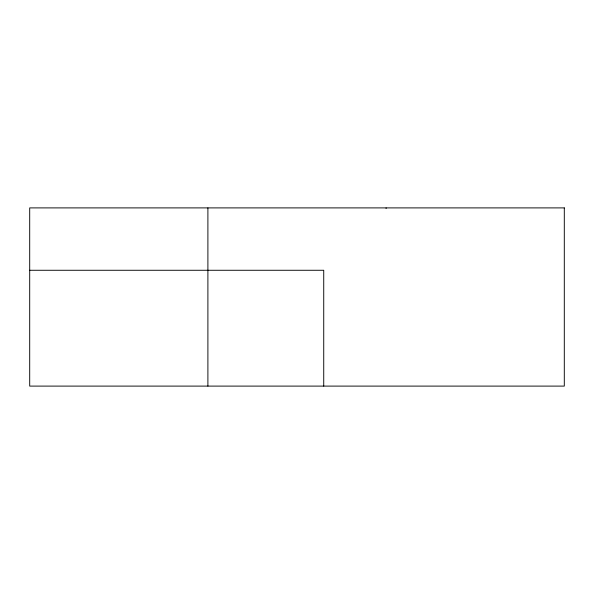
<?xml version="1.0" encoding="UTF-8"?>
<svg xmlns="http://www.w3.org/2000/svg" width="594" height="594" viewBox="0 0 594 594"><rect width="100%" height="100%" fill="white"/><g stroke="black" fill="none" stroke-linecap="round" stroke-linejoin="round"><path stroke-width="0.89" d="M29.7 270.27L323.73 270.27L323.73 386.1M386.1 207.9L386.1 208.435M207.9 207.9L207.9 386.1M564.3 207.9L29.7 207.9L29.7 386.1L564.3 386.1L564.3 207.9"/></g></svg>
